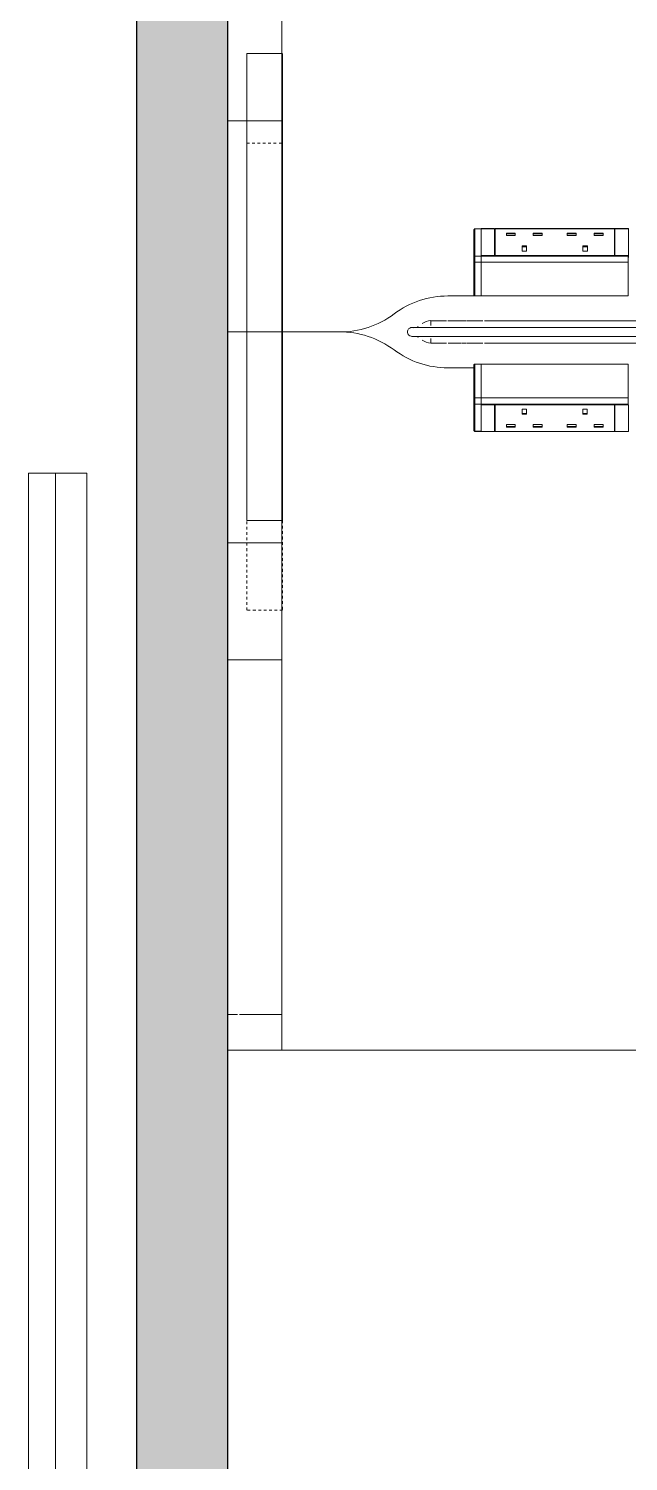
# Model space of a CAD drawing. Header units: millimetres. Extents: x 155927 to 317870, y -36033 to 97293.
# Drawn here: x 216404 to 217072, y 17020 to 18615 of the extents above; entities that cross this region are included whole.
import ezdxf

# ---------------------------------------------------------------- set-up
doc = ezdxf.new("R2010")
doc.units = ezdxf.units.MM
doc.header["$MEASUREMENT"] = 0
doc.linetypes.add('Dash', pattern=[6, 3, -3])
for name, color, linetype, lineweight in [('A-WALL-PATT', 7, 'CONTINUOUS', 9), ('I-FURN', 8, 'CONTINUOUS', 9), ('I-FURN-HDLN', 8, 'Dash', 9), ('I-WALL', 7, 'CONTINUOUS', 9)]:
    doc.layers.add(name, color=color, linetype=linetype, lineweight=lineweight)

msp = doc.modelspace()

# ---------------------------------------------------------------- hatches: boundary and pattern name
at = {"layer": 'A-WALL-PATT'}
msp.add_hatch(color=256, dxfattribs=at).paths.add_polyline_path([(216524.8, 15707.6), (216625.8, 15707.6), (216625.8, 20077.6), (216523.8, 20077.6), (216523.8, 15707.6)], flags=0)

# ---------------------------------------------------------------- linework, layer by layer
at = {"layer": 'I-FURN'}
for p, q in [((216685.8, 18277.7), (216685.8, 19037.6)), ((216685.8, 18643), (216685.8, 18512.6)), ((216685.8, 18587.6), (216646.7, 18587.6)), ((216646.7, 18587.6), (216646.7, 18277.7)), ((216686.7, 18277.7), (216686.7, 18587.6)), ((216685.8, 18512.6), (216625.8, 18512.6)), ((216685.8, 18512.6), (216625.8, 18512.6)), ((216685.8, 18512.6), (216685.8, 18277.7)), ((216899.7, 18361.2), (216899.7, 18391.4)), ((216899.7, 18361.2), (216899.7, 18391.4)), ((216900, 18392.1), (216899.9, 18392.1)), ((216900.7, 18392.4), (216907.7, 18392.4)), ((216900.7, 18392.4), (216900.7, 18392.3)), ((216900.7, 18392.4), (216907.7, 18392.4)), ((216907.7, 18392.4), (216900.7, 18392.4)), ((216900.7, 18392.3), (216900.7, 18362)), ((216900.7, 18392.3), (216907.7, 18392.3)), ((216907.7, 18392.4), (216907.7, 18392.3)), ((216907.7, 18392.3), (216907.7, 18362)), ((216922.8, 18392.6), (216907.8, 18392.6)), ((216907.8, 18392.6), (216907.8, 18362.8)), ((216907.8, 18392.4), (217071.7, 18392.4)), ((216922.8, 18362.8), (216922.8, 18392.6)), ((216923.3, 18392.3), (216922.8, 18392.3)), ((216923.3, 18392.6), (216923.3, 18362.8)), ((217056.3, 18392.6), (216923.3, 18392.6)), ((216935.9, 18387.6), (216945.9, 18387.6)), ((216935.9, 18387.6), (216935.9, 18384.8)), ((216935.9, 18386.9), (216945.9, 18386.9)), ((216935.9, 18384.8), (216945.9, 18384.8)), ((216945.9, 18387.6), (216945.9, 18384.8)), ((216965.9, 18387.6), (216975.9, 18387.6)), ((216965.9, 18387.6), (216965.9, 18384.8)), ((216965.9, 18386.9), (216975.9, 18386.9)), ((216965.9, 18384.8), (216975.9, 18384.8)), ((216975.9, 18387.6), (216975.9, 18384.8)), ((217003.7, 18387.6), (217013.7, 18387.6)), ((217003.7, 18387.6), (217003.7, 18384.8)), ((217003.7, 18386.9), (217013.7, 18386.9)), ((217003.7, 18384.8), (217013.7, 18384.8)), ((217013.7, 18387.6), (217013.7, 18384.8)), ((217033.7, 18387.6), (217043.7, 18387.6)), ((217033.7, 18387.6), (217033.7, 18384.8)), ((217033.7, 18386.9), (217043.7, 18386.9)), ((217033.7, 18384.8), (217043.7, 18384.8)), ((217043.7, 18387.6), (217043.7, 18384.8)), ((217056.3, 18392.6), (217056.3, 18362.8)), ((217056.8, 18392.3), (217056.3, 18392.3)), ((217056.8, 18392.6), (217056.8, 18362.8)), ((217071.8, 18392.6), (217056.8, 18392.6)), ((217071.8, 18362.8), (217071.8, 18392.6)), ((216953.4, 18373.3), (216958.4, 18373.3)), ((216953.4, 18367.5), (216953.4, 18373.3)), ((216953.4, 18372.5), (216958.4, 18372.5)), ((216958.4, 18367.5), (216953.4, 18367.5)), ((216958.4, 18373.3), (216958.4, 18367.5)), ((217021.2, 18373.3), (217026.2, 18373.3)), ((217021.2, 18373.3), (217021.2, 18367.5)), ((217021.2, 18372.5), (217026.2, 18372.5)), ((217021.2, 18367.5), (217026.2, 18367.5)), ((217026.2, 18373.3), (217026.2, 18367.5)), ((216899.7, 18361.2), (216899.7, 18322.6)), ((216899.7, 18355.6), (216899.7, 18361.2)), ((216899.7, 18318.6), (216899.7, 18355.6)), ((216900.7, 18362), (216900.7, 18355.1)), ((216900.7, 18362), (216907.7, 18362)), ((216900.7, 18355.1), (216900.7, 18317.6)), ((216900.7, 18355.1), (216907.7, 18355.1)), ((216907.7, 18362), (216907.7, 18355.1)), ((216907.7, 18355.1), (216907.7, 18317.6)), ((216907.8, 18362.8), (216922.8, 18362.8)), ((216922.8, 18362.6), (216907.8, 18362.6)), ((216907.8, 18362.6), (216907.8, 18362)), ((216907.8, 18355.1), (216907.8, 18362)), ((216907.8, 18362), (217071.7, 18362)), ((216907.8, 18317.6), (216907.8, 18355.1)), ((216907.8, 18355.1), (217071.7, 18355.1)), ((216923.3, 18362.8), (217056.3, 18362.8)), ((217056.3, 18362.6), (216923.3, 18362.6)), ((217056.8, 18362.8), (217071.8, 18362.8)), ((217071.7, 18362.6), (217056.8, 18362.6)), ((217071.7, 18362), (217071.7, 18362.6)), ((217071.7, 18362), (217071.7, 18355.1)), ((217071.7, 18355.1), (217071.7, 18317.6)), ((217071.8, 18362.8), (217071.8, 18360.4)), ((216870.8, 18317.6), (216900.7, 18317.6)), ((216900.7, 18317.6), (216870.8, 18317.6)), ((216899.7, 18322.6), (216900.7, 18322.6)), ((216899.7, 18322.6), (216899.7, 18318.6)), ((216907.7, 18317.6), (216900.7, 18317.6)), ((216900.7, 18317.6), (216907.7, 18317.6)), ((217071.7, 18317.6), (216907.8, 18317.6)), ((216907.8, 18317.6), (217071.7, 18317.6)), ((216851.7, 18290.1), (216851.7, 18284.9)), ((216851.7, 18290.1), (216869.3, 18290.1)), ((216856.3, 18290.1), (216857.4, 18290.1)), ((216870.6, 18290.1), (216886.5, 18290.1)), ((216886.4, 18290.1), (216891.2, 18290.1)), ((216892, 18290.1), (216909.7, 18290.1)), ((216911.7, 18290.1), (217949.9, 18290.1)), ((216749.7, 18277.6), (216625.8, 18277.6)), ((216625.8, 18277.6), (216749.7, 18277.6)), ((216625.8, 18277.6), (216749.7, 18277.6)), ((216749.7, 18277.6), (216625.8, 18277.6)), ((216646.7, 18277.6), (216646.7, 18067.6)), ((216685.8, 17517.6), (216685.8, 18277.6)), ((216685.8, 18277.6), (216685.8, 18042.6)), ((216686.7, 18067.6), (216686.7, 18277.6)), ((216830.9, 18282.6), (216830.8, 18282.6)), ((216830.8, 18282.6), (216830.8, 18282.6)), ((216830.8, 18272.6), (216830.9, 18272.6)), ((216831.2, 18282.6), (216830.9, 18282.6)), ((216830.9, 18272.6), (216831.1, 18272.6)), ((216831.1, 18272.6), (216831.4, 18272.6)), ((216831.5, 18282.6), (216831.2, 18282.6)), ((216831.4, 18272.6), (216831.9, 18272.6)), ((216832, 18282.6), (216831.5, 18282.6)), ((216831.9, 18272.6), (216832.4, 18272.6)), ((216832.6, 18282.6), (216832, 18282.6)), ((216832.4, 18272.6), (216833.2, 18272.6)), ((216833.4, 18282.6), (216832.6, 18282.6)), ((216833.2, 18272.6), (216834, 18272.6)), ((216834.2, 18282.6), (216833.4, 18282.6)), ((216834, 18272.6), (216834.9, 18272.6)), ((216835.2, 18282.6), (216834.2, 18282.6)), ((216834.9, 18272.6), (216836, 18272.6)), ((216836.3, 18282.6), (216835.2, 18282.6)), ((216836, 18272.6), (216837.2, 18272.6)), ((216837.6, 18282.6), (216836.3, 18282.6)), ((216837.2, 18272.6), (216838.5, 18272.6)), ((216838.9, 18282.6), (216837.6, 18282.6)), ((216838.5, 18272.6), (216840, 18272.6)), ((216840.4, 18282.6), (216838.9, 18282.6)), ((216840, 18272.6), (216841.5, 18272.6)), ((216842, 18282.6), (216840.4, 18282.6)), ((216841.5, 18272.6), (216843.2, 18272.6)), ((216843.7, 18282.6), (216842, 18282.6)), ((216843.2, 18272.6), (216845, 18272.6)), ((216845.5, 18282.6), (216843.7, 18282.6)), ((216845, 18272.6), (216846.8, 18272.6)), ((216847.4, 18282.6), (216845.5, 18282.6)), ((216846.8, 18272.6), (216848.8, 18272.6)), ((216849.4, 18282.6), (216847.4, 18282.6)), ((216848.8, 18272.6), (216850.9, 18272.6)), ((216851.5, 18282.6), (216849.4, 18282.6)), ((216850.9, 18272.6), (216853.1, 18272.6)), ((216853.7, 18282.6), (216851.5, 18282.6)), ((216851.7, 18270.3), (216851.7, 18265.1)), ((216853.1, 18272.6), (216855.4, 18272.6)), ((216856, 18282.6), (216853.7, 18282.6)), ((216855.4, 18272.6), (216857.7, 18272.6)), ((216858.4, 18282.6), (216856, 18282.6)), ((216857.7, 18272.6), (216860.2, 18272.6)), ((216860.9, 18282.6), (216858.4, 18282.6)), ((216860.2, 18272.6), (216862.7, 18272.6)), ((216863.4, 18282.6), (216860.9, 18282.6)), ((216862.7, 18272.6), (216865.3, 18272.6)), ((216866.1, 18282.6), (216863.4, 18282.6)), ((216865.3, 18272.6), (216868, 18272.6)), ((216868.8, 18282.6), (216866.1, 18282.6)), ((216868, 18272.6), (216870.8, 18272.6)), ((216871.5, 18282.6), (216868.8, 18282.6)), ((216870.8, 18272.6), (216873.6, 18272.6)), ((216874.4, 18282.6), (216871.5, 18282.6)), ((216873.6, 18272.6), (216876.5, 18272.6)), ((216877.3, 18282.6), (216874.4, 18282.6)), ((216876.5, 18272.6), (216879.4, 18272.6)), ((216880.2, 18282.6), (216877.3, 18282.6)), ((216879.4, 18272.6), (216882.4, 18272.6)), ((216883.2, 18282.6), (216880.2, 18282.6)), ((216882.4, 18272.6), (216885.5, 18272.6)), ((216886.3, 18282.6), (216883.2, 18282.6)), ((216885.5, 18272.6), (216888.5, 18272.6)), ((216889.4, 18282.6), (216886.3, 18282.6)), ((216888.5, 18272.6), (216891.7, 18272.6)), ((216892.5, 18282.6), (216889.4, 18282.6)), ((216891.7, 18272.6), (216894.8, 18272.6)), ((216895.7, 18282.6), (216892.5, 18282.6)), ((216894.8, 18272.6), (216898, 18272.6)), ((216898.9, 18282.6), (216895.7, 18282.6)), ((216898, 18272.6), (216901.2, 18272.6)), ((216902.1, 18282.6), (216898.9, 18282.6)), ((216901.2, 18272.6), (216904.4, 18272.6)), ((216905.3, 18282.6), (216902.1, 18282.6)), ((216904.4, 18272.6), (216907.6, 18272.6)), ((216908.5, 18282.6), (216905.3, 18282.6)), ((216907.6, 18272.6), (216910.9, 18272.6)), ((216911.7, 18282.6), (216908.5, 18282.6)), ((216910.9, 18272.6), (216911.7, 18272.6)), ((217949.9, 18282.6), (216911.7, 18282.6)), ((216911.7, 18272.6), (217949.9, 18272.6)), ((216869.3, 18265.1), (216851.7, 18265.1)), ((216857.4, 18265.1), (216856.3, 18265.1)), ((216885.5, 18265.1), (216871.2, 18265.1)), ((216891.2, 18265.1), (216886.4, 18265.1)), ((216909.7, 18265.1), (216892, 18265.1)), ((217949.9, 18265.1), (216911.7, 18265.1)), ((216900.7, 18237.6), (216870.8, 18237.6)), ((216870.8, 18237.6), (216900.7, 18237.6)), ((216899.7, 18240.6), (216899.7, 18240.6)), ((216899.7, 18203.6), (216899.7, 18240.6)), ((216899.7, 18240.6), (216899.7, 18236.6)), ((216900.7, 18236.6), (216899.7, 18236.6)), ((216899.7, 18236.6), (216899.7, 18198)), ((216900.7, 18241.6), (216907.7, 18241.6)), ((216900.7, 18241.6), (216900.7, 18204.1)), ((216900.7, 18241.6), (216907.7, 18241.6)), ((216907.7, 18241.6), (216907.7, 18204.1)), ((216907.8, 18241.6), (217071.7, 18241.6)), ((217071.7, 18241.6), (216907.8, 18241.6)), ((216907.8, 18204.1), (216907.8, 18241.6)), ((217071.7, 18241.6), (217071.7, 18204.1)), ((216900.7, 18204.1), (216900.7, 18197.2)), ((216900.7, 18204.1), (216907.7, 18204.1)), ((216907.7, 18204.1), (216907.7, 18197.2)), ((217071.7, 18204.1), (216907.8, 18204.1)), ((216907.8, 18197.2), (216907.8, 18204.1)), ((217071.7, 18204.1), (217071.7, 18197.2)), ((216899.7, 18198), (216899.7, 18203.6)), ((216899.7, 18167.8), (216899.7, 18198)), ((216899.7, 18167.8), (216899.7, 18198)), ((216900.7, 18197.2), (216900.7, 18166.9)), ((216900.7, 18197.2), (216907.7, 18197.2)), ((216907.7, 18197.2), (216907.7, 18166.9)), ((216907.8, 18196.4), (216907.8, 18198.8)), ((217071.7, 18197.2), (216907.8, 18197.2)), ((216907.8, 18197.2), (216907.8, 18196.6)), ((216907.8, 18196.6), (216922.8, 18196.6)), ((216922.8, 18196.4), (216907.8, 18196.4)), ((216907.8, 18196.4), (216907.8, 18166.6)), ((216922.8, 18166.6), (216922.8, 18196.4)), ((216923.3, 18196.6), (217056.3, 18196.6)), ((217056.3, 18196.4), (216923.3, 18196.4)), ((216923.3, 18166.6), (216923.3, 18196.4)), ((216953.4, 18185.9), (216953.4, 18191.7)), ((216958.4, 18191.7), (216953.4, 18191.7)), ((216958.4, 18185.9), (216958.4, 18191.7)), ((217021.1, 18191.7), (217026.1, 18191.7)), ((217021.1, 18185.9), (217021.1, 18191.7)), ((217026.1, 18191.7), (217026.1, 18185.9)), ((217056.3, 18166.6), (217056.3, 18196.4)), ((217056.8, 18196.6), (217071.7, 18196.6)), ((217071.8, 18196.4), (217056.8, 18196.4)), ((217056.8, 18196.4), (217056.8, 18166.6)), ((217071.7, 18196.6), (217071.7, 18197.2)), ((217071.8, 18166.6), (217071.8, 18196.4)), ((216935.9, 18171.6), (216935.9, 18174.5)), ((216945.9, 18174.5), (216935.9, 18174.5)), ((216945.9, 18172.3), (216935.9, 18172.3)), ((216945.9, 18171.6), (216945.9, 18174.5)), ((216958.4, 18186.7), (216953.4, 18186.7)), ((216958.4, 18185.9), (216953.4, 18185.9)), ((216965.9, 18171.6), (216965.9, 18174.5)), ((216975.9, 18174.5), (216965.9, 18174.5)), ((216975.9, 18172.3), (216965.9, 18172.3)), ((216975.9, 18171.6), (216975.9, 18174.5)), ((217003.6, 18171.6), (217003.6, 18174.5)), ((217013.6, 18174.5), (217003.6, 18174.5)), ((217013.6, 18172.3), (217003.6, 18172.3)), ((217013.6, 18171.6), (217013.6, 18174.5)), ((217026.1, 18186.7), (217021.1, 18186.7)), ((217026.1, 18185.9), (217021.1, 18185.9)), ((217033.6, 18171.6), (217033.6, 18174.5)), ((217043.6, 18174.5), (217033.6, 18174.5)), ((217043.6, 18172.3), (217033.6, 18172.3)), ((217043.6, 18171.6), (217043.6, 18174.5)), ((216899.9, 18167.1), (216899.9, 18167.1)), ((216900.7, 18166.9), (216900.7, 18166.8)), ((216900.7, 18166.9), (216907.7, 18166.9)), ((216907.7, 18166.8), (216900.7, 18166.8)), ((216907.7, 18166.8), (216900.7, 18166.8)), ((216907.7, 18166.8), (216900.7, 18166.8)), ((216907.7, 18166.9), (216907.7, 18166.8)), ((217071.7, 18166.8), (216907.8, 18166.8)), ((216907.8, 18166.6), (216922.8, 18166.6)), ((216922.8, 18166.9), (216923.3, 18166.9)), ((216923.3, 18166.6), (217056.3, 18166.6)), ((216945.9, 18171.6), (216935.9, 18171.6)), ((216975.9, 18171.6), (216965.9, 18171.6)), ((217013.6, 18171.6), (217003.6, 18171.6)), ((217043.6, 18171.6), (217033.6, 18171.6)), ((217056.3, 18166.9), (217056.8, 18166.9)), ((217056.8, 18166.6), (217071.8, 18166.6)), ((216403.8, 18120.2), (216433.8, 18120.2)), ((216403.8, 15720.2), (216403.8, 18120.2)), ((216433.8, 18120.2), (216433.8, 15720.2)), ((216468.8, 18120.2), (216433.8, 18120.2)), ((216433.8, 18120.2), (216433.8, 15720.2)), ((216468.8, 15720.2), (216468.8, 18120.2)), ((216646.7, 18067.6), (216685.8, 18067.6)), ((216685.8, 18042.6), (216625.8, 18042.6)), ((216685.8, 18042.6), (216625.8, 18042.6)), ((216685.8, 18042.6), (216685.8, 17912.6)), ((216685.8, 17912.6), (216625.8, 17912.6)), ((216685.8, 17912.6), (216625.8, 17912.6)), ((216685.8, 17912.6), (216685.8, 17477.6)), ((216636.4, 17517.6), (216625.8, 17517.6)), ((216636.4, 17517.6), (216625.8, 17517.6)), ((216685.8, 17517.6), (216638.7, 17517.6)), ((216685.8, 17517.6), (216638.7, 17517.6)), ((216685.8, 17477.6), (216685.8, 17517.6)), ((216625.8, 17477.6), (218225.8, 17477.6)), ((218225.8, 17477.6), (216625.8, 17477.6)), ((216625.8, 17477.6), (216685.8, 17477.6)), ((216685.8, 17477.6), (216625.8, 17477.6))]:
    msp.add_line(p, q, dxfattribs=at)
at = {"layer": 'I-FURN', "flags": 128}
for points in [[(216900.7, 18392.4), (216900.7, 18392.4), (216900.6, 18392.4), (216900.6, 18392.4), (216900.6, 18392.4), (216900.5, 18392.4), (216900.5, 18392.4), (216900.4, 18392.4), (216900.4, 18392.4), (216900.4, 18392.4), (216900.3, 18392.4), (216900.3, 18392.4), (216900.3, 18392.3), (216900.2, 18392.3)], [(216899.7, 18355.6), (216899.7, 18355.8), (216899.7, 18355.9), (216899.7, 18356), (216899.7, 18356.2), (216899.7, 18356.3), (216899.7, 18356.5), (216899.7, 18356.6), (216899.7, 18356.8), (216899.7, 18356.9), (216899.7, 18357.1), (216899.7, 18357.3), (216899.7, 18357.4), (216899.7, 18357.6), (216899.7, 18357.7), (216899.7, 18357.9), (216899.7, 18358.1), (216899.7, 18358.2), (216899.7, 18358.4), (216899.7, 18358.5), (216899.7, 18358.7), (216899.7, 18358.8), (216899.7, 18359), (216899.7, 18359.2), (216899.7, 18359.3), (216899.7, 18359.5), (216899.7, 18359.6), (216899.7, 18359.7), (216899.7, 18359.9), (216899.7, 18360), (216899.7, 18360.2), (216899.7, 18360.3), (216899.7, 18360.4), (216899.7, 18360.5), (216899.7, 18360.6), (216899.7, 18360.8), (216899.7, 18360.9), (216899.7, 18361), (216899.7, 18361.1), (216899.7, 18361.2)], [(216899.7, 18318.6), (216899.7, 18318.9), (216899.7, 18319.3), (216899.7, 18319.9), (216899.7, 18320.5), (216899.7, 18321.4), (216899.7, 18322.3), (216899.7, 18323.4), (216899.7, 18324.6), (216899.7, 18325.9), (216899.7, 18327.4), (216899.7, 18329), (216899.7, 18330.7), (216899.7, 18332.5), (216899.7, 18334.4), (216899.7, 18336.5), (216899.7, 18338.6), (216899.7, 18340.9), (216899.7, 18343.2), (216899.7, 18345.7), (216899.7, 18348.2), (216899.7, 18350.9), (216899.7, 18353.6), (216899.7, 18355.6)], [(216899.7, 18322.6), (216899.7, 18322.4), (216899.7, 18322.3), (216899.7, 18322.1), (216899.7, 18322), (216899.7, 18321.8), (216899.7, 18321.7), (216899.7, 18321.5), (216899.7, 18321.3), (216899.7, 18321.2), (216899.7, 18321), (216899.7, 18320.9), (216899.7, 18320.8), (216899.7, 18320.6), (216899.7, 18320.5), (216899.7, 18320.3), (216899.7, 18320.2), (216899.7, 18320.1), (216899.7, 18320), (216899.7, 18319.8), (216899.7, 18319.7), (216899.7, 18319.6), (216899.7, 18319.5), (216899.7, 18319.4), (216899.7, 18319.3), (216899.7, 18319.2), (216899.7, 18319.2), (216899.7, 18319.1), (216899.7, 18319), (216899.7, 18318.9), (216899.7, 18318.9), (216899.7, 18318.8), (216899.7, 18318.8), (216899.7, 18318.7), (216899.7, 18318.7), (216899.7, 18318.7), (216899.7, 18318.6), (216899.7, 18318.6), (216899.7, 18318.6), (216899.7, 18318.6)], [(216899.7, 18318.6), (216899.7, 18318.6), (216899.7, 18318.5), (216899.7, 18318.5), (216899.7, 18318.4), (216899.7, 18318.4), (216899.7, 18318.4), (216899.8, 18318.3), (216899.8, 18318.3), (216899.8, 18318.3), (216899.8, 18318.2), (216899.8, 18318.2), (216899.8, 18318.1), (216899.8, 18318.1), (216899.9, 18318.1), (216899.9, 18318), (216899.9, 18318), (216899.9, 18318), (216900, 18317.9), (216900, 18317.9), (216900, 18317.9), (216900, 18317.9), (216900.1, 18317.8), (216900.1, 18317.8), (216900.1, 18317.8), (216900.2, 18317.8), (216900.2, 18317.7), (216900.2, 18317.7), (216900.3, 18317.7), (216900.3, 18317.7), (216900.4, 18317.7), (216900.4, 18317.7), (216900.4, 18317.6), (216900.5, 18317.6), (216900.5, 18317.6), (216900.5, 18317.6), (216900.6, 18317.6), (216900.6, 18317.6), (216900.7, 18317.6), (216900.7, 18317.6), (216900.7, 18317.6)], [(216899.7, 18318.6), (216899.7, 18318.6), (216899.7, 18318.6)], [(216900.7, 18241.6), (216900.7, 18241.6), (216900.6, 18241.6), (216900.6, 18241.6), (216900.5, 18241.6), (216900.5, 18241.6), (216900.5, 18241.6), (216900.4, 18241.6), (216900.4, 18241.6), (216900.3, 18241.5), (216900.3, 18241.5), (216900.3, 18241.5), (216900.2, 18241.5), (216900.2, 18241.5), (216900.2, 18241.5), (216900.1, 18241.4), (216900.1, 18241.4), (216900.1, 18241.4), (216900, 18241.4), (216900, 18241.3), (216900, 18241.3), (216899.9, 18241.3), (216899.9, 18241.2), (216899.9, 18241.2), (216899.9, 18241.2), (216899.9, 18241.2), (216899.8, 18241.1), (216899.8, 18241.1), (216899.8, 18241), (216899.8, 18241), (216899.8, 18241), (216899.7, 18240.9), (216899.7, 18240.9), (216899.7, 18240.9), (216899.7, 18240.8), (216899.7, 18240.8), (216899.7, 18240.7), (216899.7, 18240.7), (216899.7, 18240.7), (216899.7, 18240.6), (216899.7, 18240.6)], [(216899.7, 18203.6), (216899.7, 18206.4), (216899.7, 18209.1), (216899.7, 18211.7), (216899.7, 18214.2), (216899.7, 18216.6), (216899.7, 18219), (216899.7, 18221.2), (216899.7, 18223.3), (216899.7, 18225.3), (216899.7, 18227.2), (216899.7, 18229), (216899.7, 18230.7), (216899.7, 18232.2), (216899.7, 18233.7), (216899.7, 18235), (216899.7, 18236.1), (216899.7, 18237.2), (216899.7, 18238.1), (216899.7, 18238.9), (216899.7, 18239.5), (216899.7, 18240), (216899.7, 18240.4), (216899.7, 18240.6)], [(216899.7, 18240.6), (216899.7, 18240.6), (216899.7, 18240.6), (216899.7, 18240.6), (216899.7, 18240.6), (216899.7, 18240.5), (216899.7, 18240.5), (216899.7, 18240.5), (216899.7, 18240.4), (216899.7, 18240.4), (216899.7, 18240.3), (216899.7, 18240.2), (216899.7, 18240.2), (216899.7, 18240.1), (216899.7, 18240), (216899.7, 18239.9), (216899.7, 18239.8), (216899.7, 18239.7), (216899.7, 18239.6), (216899.7, 18239.5), (216899.7, 18239.4), (216899.7, 18239.3), (216899.7, 18239.2), (216899.7, 18239), (216899.7, 18238.9), (216899.7, 18238.8), (216899.7, 18238.6), (216899.7, 18238.5), (216899.7, 18238.4), (216899.7, 18238.2), (216899.7, 18238.1), (216899.7, 18237.9), (216899.7, 18237.8), (216899.7, 18237.6), (216899.7, 18237.4), (216899.7, 18237.3), (216899.7, 18237.1), (216899.7, 18237), (216899.7, 18236.8), (216899.7, 18236.7), (216899.7, 18236.6)], [(216899.7, 18198), (216899.7, 18198.1), (216899.7, 18198.2), (216899.7, 18198.3), (216899.7, 18198.5), (216899.7, 18198.6), (216899.7, 18198.7), (216899.7, 18198.8), (216899.7, 18198.9), (216899.7, 18199.1), (216899.7, 18199.2), (216899.7, 18199.3), (216899.7, 18199.5), (216899.7, 18199.6), (216899.7, 18199.8), (216899.7, 18199.9), (216899.7, 18200.1), (216899.7, 18200.2), (216899.7, 18200.4), (216899.7, 18200.5), (216899.7, 18200.7), (216899.7, 18200.8), (216899.7, 18201), (216899.7, 18201.2), (216899.7, 18201.3), (216899.7, 18201.5), (216899.7, 18201.6), (216899.7, 18201.8), (216899.7, 18202), (216899.7, 18202.1), (216899.7, 18202.3), (216899.7, 18202.4), (216899.7, 18202.6), (216899.7, 18202.7), (216899.7, 18202.9), (216899.7, 18203), (216899.7, 18203.2), (216899.7, 18203.3), (216899.7, 18203.4), (216899.7, 18203.6)], [(216900.2, 18166.9), (216900.2, 18166.9), (216900.3, 18166.9), (216900.3, 18166.8), (216900.3, 18166.8), (216900.4, 18166.8), (216900.4, 18166.8), (216900.4, 18166.8), (216900.5, 18166.8), (216900.5, 18166.8), (216900.6, 18166.8), (216900.6, 18166.8), (216900.6, 18166.8), (216900.7, 18166.8), (216900.7, 18166.8)]]:
    msp.add_lwpolyline(points, dxfattribs=at)
at = {"layer": 'I-FURN'}
for centre, radius, start, end in [((216900.7, 18391.4), 1, 164.6478, 180), ((216870.8, 18217.6), 100, 90, 126.8699), ((216870.8, 18217.6), 100, 90, 126.8699), ((216750.8, 18377.6), 100, 269.3744, 306.8699), ((216750.8, 18377.6), 100, 269.3744, 306.8699), ((216843.7, 18277.6), 8.51, 133.4514, 144.4595), ((216854.1, 18266.7), 23.6, 95.6664, 120.8564), ((216750.8, 18177.6), 100, 53.1301, 90.6256), ((216750.8, 18177.6), 100, 53.1301, 90.6256), ((216830.8, 18277.6), 5, 68.1748, 276.9152), ((216843.7, 18277.6), 8.51, 215.5405, 226.5486), ((216854.1, 18288.6), 23.6, 239.1436, 264.3336), ((216870.8, 18337.6), 100, 233.1301, 270), ((216870.8, 18337.6), 100, 233.1301, 270), ((216900.7, 18167.8), 1, 180, 195.3522)]:
    msp.add_arc(centre, radius, start, end, dxfattribs=at)
at = {"layer": 'I-FURN', "extrusion": (0, 0, -1)}
for centre, major_axis, ratio, start_param, end_param in [((216900.7, 18391.4), (-1, 0), 0.819152, 0, 1.570796), ((216900.7, 18361.2), (1, 0), 0.819152, 3.141593, 4.712389), ((216900.7, 18355.6), (1, 0), 0.56467, 1.570796, 3.141593), ((216900.7, 18318.6), (1, 0), 0.998113, 1.570796, 3.141593), ((216900.7, 18240.6), (-1, 0), 0.998113, 0, 1.570796), ((216900.7, 18203.6), (-1, 0), 0.56467, 0, 1.570796), ((216900.7, 18198), (-1, 0), 0.819152, 4.712389, 6.283185), ((216900.7, 18167.8), (-1, 0), 0.819152, 4.712389, 6.283185)]:
    msp.add_ellipse(centre, major_axis=major_axis, ratio=ratio, start_param=start_param, end_param=end_param, dxfattribs=at)
at = {"layer": 'I-FURN-HDLN'}
for p, q in [((216646.7, 18487.6), (216686.7, 18487.6)), ((216646.7, 18277.7), (216646.7, 18487.6)), ((216686.7, 18487.6), (216686.7, 18277.7)), ((216646.7, 17967.6), (216646.7, 18277.6)), ((216686.7, 18277.6), (216686.7, 17967.6)), ((216686.7, 17967.6), (216646.7, 17967.6))]:
    msp.add_line(p, q, dxfattribs=at)
at = {"layer": 'I-WALL', "lineweight": 30}
for p, q in [((216523.8, 20077.6), (216523.8, 15707.6)), ((216625.8, 15707.6), (216625.8, 20077.6))]:
    msp.add_line(p, q, dxfattribs=at)

doc.saveas('drawing.dxf')
